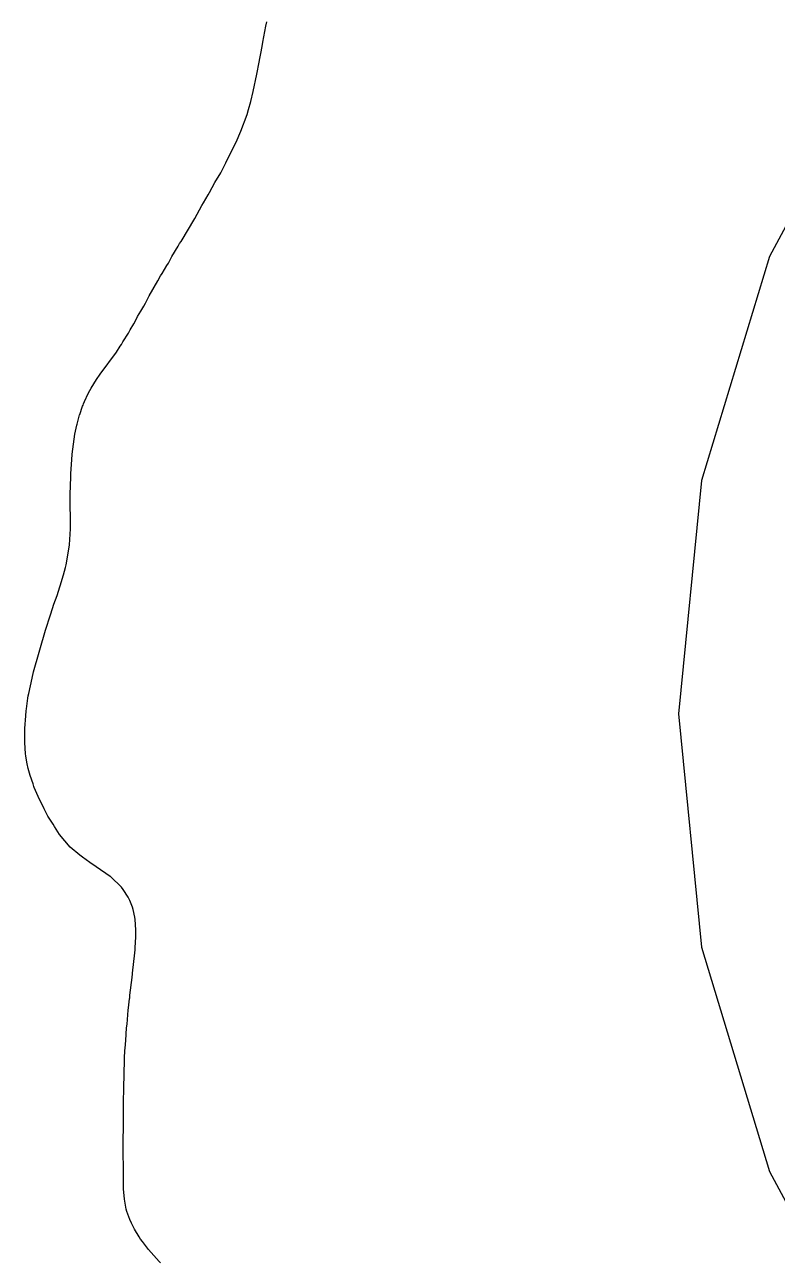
# Model space of a CAD drawing. Header units: metres. Extents: x 4 to 195, y 3 to 197.
# Drawn here: x 3.7 to 42.7, y 67.8 to 131.9 of the extents above; entities that cross this region are included whole.
import ezdxf

# ---------------------------------------------------------------- set-up
doc = ezdxf.new("R2010")
doc.units = ezdxf.units.M

msp = doc.modelspace()

# ---------------------------------------------------------------- linework, layer by layer
for p, q in [((16.074, 131.025), (16.227, 131.843)), ((16.227, 131.843), (16.278, 132.067)), ((16.055, 130.89), (16.074, 131.025)), ((15.908, 130.17), (15.983, 130.525)), ((15.983, 130.525), (16.055, 130.89)), ((48.068, 130.631), (42.339, 119.912)), ((15.769, 129.359), (15.877, 129.978)), ((15.877, 129.978), (15.908, 130.17)), ((15.574, 128.454), (15.769, 129.359)), ((15.447, 127.94), (15.574, 128.454)), ((15.334, 127.532), (15.447, 127.94)), ((14.926, 126.407), (15.258, 127.276)), ((15.258, 127.276), (15.334, 127.532)), ((14.414, 125.297), (14.684, 125.83)), ((14.684, 125.83), (14.926, 126.407)), ((14.156, 124.764), (14.414, 125.297)), ((14.012, 124.486), (14.156, 124.764)), ((13.585, 123.742), (13.891, 124.235)), ((13.891, 124.235), (14.012, 124.486)), ((13.236, 123.097), (13.313, 123.221)), ((13.313, 123.221), (13.585, 123.742)), ((12.912, 122.555), (12.989, 122.688)), ((12.989, 122.688), (13.236, 123.097)), ((12.551, 121.882), (12.912, 122.555)), ((11.84, 120.688), (12.551, 121.882)), ((11.76, 120.57), (11.84, 120.688)), ((11.355, 119.906), (11.675, 120.435)), ((11.675, 120.435), (11.76, 120.57)), ((10.861, 119.018), (11.102, 119.443)), ((11.102, 119.443), (11.179, 119.567)), ((11.179, 119.567), (11.355, 119.906)), ((42.339, 119.912), (38.81, 108.281)), ((10.627, 118.644), (10.775, 118.894)), ((10.775, 118.894), (10.861, 119.018)), ((10.186, 117.858), (10.627, 118.644)), ((9.901, 117.337), (9.99, 117.48)), ((9.99, 117.48), (10.186, 117.858)), ((9.502, 116.635), (9.576, 116.791)), ((9.576, 116.791), (9.746, 117.068)), ((9.746, 117.068), (9.901, 117.337)), ((9.199, 116.103), (9.387, 116.419)), ((9.387, 116.419), (9.502, 116.635)), ((8.821, 115.481), (9.103, 115.922)), ((9.103, 115.922), (9.199, 116.103)), ((7.64, 113.809), (8.482, 114.945)), ((8.482, 114.945), (8.676, 115.258)), ((8.676, 115.258), (8.74, 115.347)), ((8.74, 115.347), (8.821, 115.481)), ((7.457, 113.527), (7.64, 113.809)), ((7.02, 112.796), (7.103, 112.951)), ((7.103, 112.951), (7.172, 113.071)), ((7.172, 113.071), (7.457, 113.527)), ((6.776, 112.261), (6.834, 112.391)), ((6.834, 112.391), (7.02, 112.796)), ((6.442, 111.214), (6.572, 111.694)), ((6.572, 111.694), (6.579, 111.712)), ((6.579, 111.712), (6.73, 112.136)), ((6.73, 112.136), (6.755, 112.198)), ((6.755, 112.198), (6.776, 112.261)), ((6.331, 110.695), (6.432, 111.155)), ((6.432, 111.155), (6.442, 111.214)), ((6.254, 110.173), (6.331, 110.695)), ((6.192, 109.651), (6.227, 109.915)), ((6.227, 109.915), (6.254, 110.173)), ((6.115, 108.649), (6.164, 109.355)), ((6.164, 109.355), (6.192, 109.651)), ((6.085, 107.564), (6.112, 108.483)), ((6.111, 108.545), (6.115, 108.649)), ((6.112, 108.483), (6.111, 108.545)), ((38.81, 108.281), (37.619, 96.186)), ((6.095, 105.783), (6.085, 107.564)), ((6.055, 104.954), (6.095, 105.783)), ((5.874, 103.911), (6.053, 104.938)), ((6.053, 104.938), (6.055, 104.954)), ((5.571, 102.825), (5.734, 103.389)), ((5.734, 103.389), (5.836, 103.786)), ((5.836, 103.786), (5.874, 103.911)), ((5.404, 102.325), (5.553, 102.77)), ((5.553, 102.77), (5.571, 102.825)), ((5.247, 101.88), (5.404, 102.325)), ((5.074, 101.326), (5.169, 101.649)), ((5.169, 101.649), (5.247, 101.88)), ((4.812, 100.521), (5.074, 101.326)), ((4.19, 98.368), (4.812, 100.521)), ((4.123, 98.045), (4.19, 98.368)), ((3.942, 97.251), (4.022, 97.648)), ((4.022, 97.648), (4.123, 98.045)), ((3.824, 96.45), (3.893, 97.001)), ((3.893, 97.001), (3.913, 97.126)), ((3.913, 97.126), (3.942, 97.251)), ((3.783, 96.082), (3.809, 96.347)), ((3.809, 96.347), (3.824, 96.45)), ((3.74, 95.436), (3.783, 96.082)), ((37.619, 96.186), (38.81, 84.09)), ((3.731, 95.038), (3.732, 95.171)), ((3.735, 94.715), (3.731, 95.038)), ((3.732, 95.171), (3.74, 95.436)), ((3.752, 94.392), (3.735, 94.715)), ((3.775, 94.127), (3.752, 94.392)), ((3.795, 93.995), (3.775, 94.127)), ((3.863, 93.597), (3.795, 93.995)), ((3.91, 93.362), (3.863, 93.597)), ((4.02, 92.986), (3.91, 93.362)), ((4.16, 92.567), (4.02, 92.986)), ((4.202, 92.429), (4.16, 92.567)), ((4.225, 92.367), (4.202, 92.429)), ((4.42, 91.907), (4.225, 92.367)), ((4.73, 91.26), (4.42, 91.907)), ((4.936, 90.882), (4.73, 91.26)), ((5.196, 90.466), (4.936, 90.882)), ((5.265, 90.341), (5.196, 90.466)), ((5.538, 89.936), (5.265, 90.341)), ((6.082, 89.275), (5.538, 89.936)), ((6.584, 88.853), (6.082, 89.275)), ((6.723, 88.76), (6.584, 88.853)), ((6.918, 88.622), (6.723, 88.76)), ((7.106, 88.476), (6.918, 88.622)), ((7.435, 88.26), (7.106, 88.476)), ((8.15, 87.762), (7.435, 88.26)), ((8.19, 87.732), (8.15, 87.762)), ((8.74, 87.21), (8.19, 87.732)), ((8.838, 87.085), (8.74, 87.21)), ((9.086, 86.688), (8.838, 87.085)), ((9.174, 86.513), (9.086, 86.688)), ((9.313, 86.166), (9.174, 86.513)), ((9.345, 86.042), (9.313, 86.166)), ((9.438, 85.644), (9.345, 86.042)), ((9.455, 85.52), (9.438, 85.644)), ((9.491, 84.998), (9.455, 85.52)), ((9.489, 84.601), (9.491, 84.998)), ((9.457, 84.016), (9.458, 84.079)), ((9.458, 84.079), (9.489, 84.601)), ((38.81, 84.09), (42.339, 72.459)), ((9.349, 83.035), (9.454, 83.954)), ((9.454, 83.954), (9.457, 84.016)), ((9.293, 82.513), (9.34, 82.91)), ((9.34, 82.91), (9.349, 83.035)), ((9.181, 81.608), (9.293, 82.513)), ((9.171, 81.469), (9.181, 81.608)), ((9.096, 80.823), (9.104, 80.947)), ((9.104, 80.947), (9.165, 81.407)), ((9.165, 81.407), (9.171, 81.469)), ((9.033, 80.102), (9.096, 80.823)), ((8.973, 79.257), (9.012, 79.903)), ((9.012, 79.903), (9.033, 80.102)), ((8.931, 78.86), (8.973, 79.257)), ((8.907, 78.338), (8.924, 78.735)), ((8.908, 78.244), (8.907, 78.338)), ((8.924, 78.735), (8.931, 78.86)), ((8.862, 76.772), (8.908, 78.244)), ((8.845, 76.188), (8.864, 76.647)), ((8.864, 76.647), (8.862, 76.772)), ((8.844, 74.794), (8.845, 76.188)), ((8.833, 74.113), (8.841, 74.73)), ((8.841, 74.73), (8.844, 74.794)), ((8.828, 74.038), (8.833, 74.113)), ((8.848, 72.03), (8.828, 74.038)), ((8.848, 71.818), (8.848, 72.03)), ((42.339, 72.459), (48.068, 61.74)), ((8.857, 71.553), (8.848, 71.818)), ((8.906, 71.031), (8.857, 71.553)), ((8.989, 70.509), (8.906, 71.031)), ((9.027, 70.389), (8.989, 70.509)), ((9.185, 69.967), (9.027, 70.389)), ((9.268, 69.78), (9.185, 69.967)), ((9.421, 69.466), (9.268, 69.78)), ((9.657, 69.078), (9.421, 69.466)), ((9.735, 68.955), (9.657, 69.078)), ((9.829, 68.829), (9.735, 68.955)), ((10.141, 68.422), (9.829, 68.829)), ((10.277, 68.263), (10.141, 68.422)), ((10.693, 67.795), (10.277, 68.263)), ((10.759, 67.724), (10.693, 67.795))]:
    msp.add_line(p, q)

doc.saveas('drawing.dxf')
